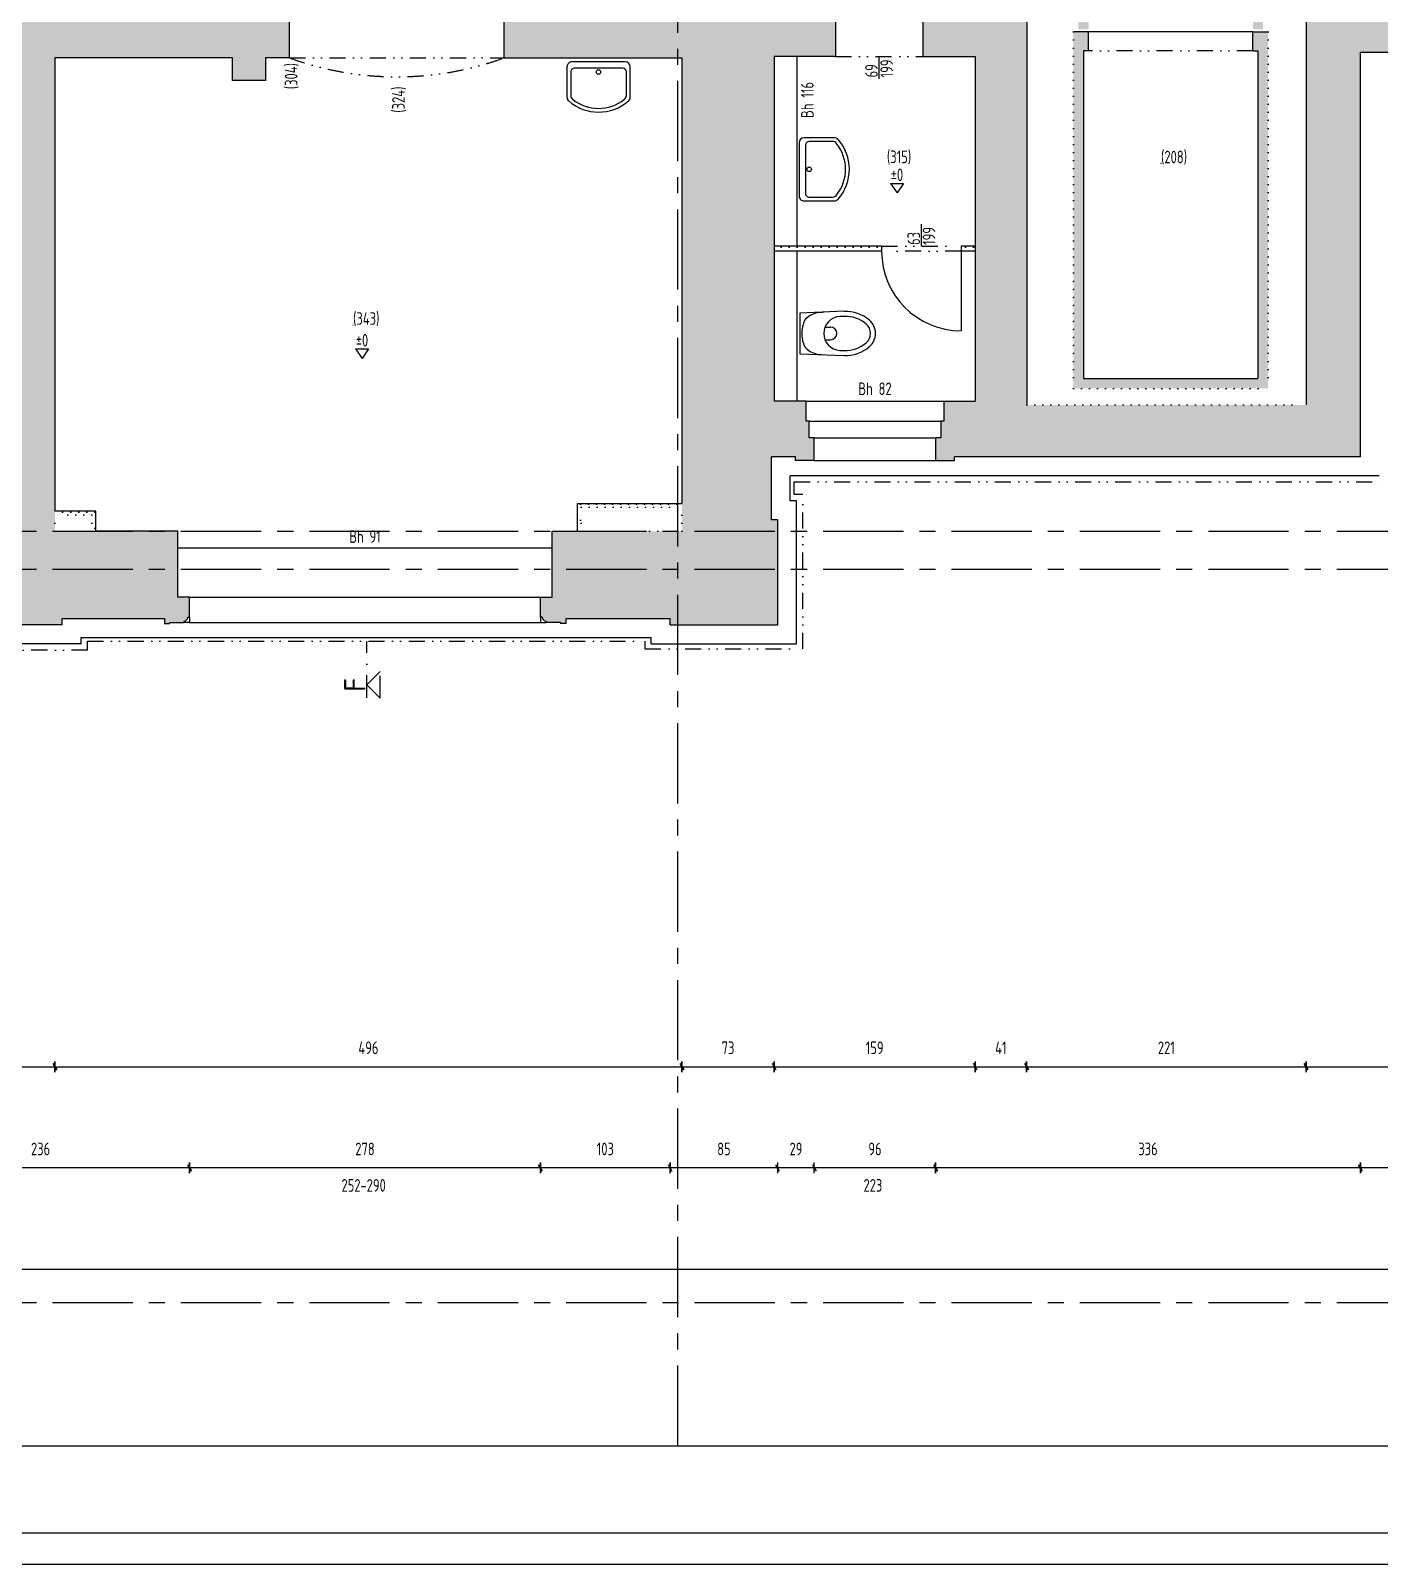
# Model space of a CAD drawing. Header units: centimetres. Extents: x -147 to 196535, y -264 to 83836.
# Drawn here: x 108070 to 129409, y -264 to 23997 of the extents above; entities that cross this region are included whole.
import ezdxf
from ezdxf.enums import TextEntityAlignment as Align

# ---------------------------------------------------------------- set-up
doc = ezdxf.new("R2010")
doc.units = ezdxf.units.CM
doc.header["$LTSCALE"] = 20
doc.header["$PDMODE"] = 2
for name, pattern in [('GETRENNT', [31.75, 12.7, -6.35, 0, -6.35, 0, -6.35]), ('MITTE', [50.8, 31.75, -6.35, 6.35, -6.35]), ('PUNKT', [6.35, 0, -6.35]), ('STRICHPUNKTX2', [50.8, 25.4, -12.7, 0, -12.7])]:
    doc.linetypes.add(name, pattern=pattern)
for name, color, linetype in [('Bemassung', 134, 'Continuous'), ('VBW.Abgelotet', 6, 'GETRENNT'), ('VBW.AbgelotetUmgeklappt', 252, 'GETRENNT'), ('VBW.Achsen', 244, 'MITTE'), ('VBW.Ansicht', 3, 'Continuous'), ('VBW.HoeheAbsolut', 142, 'Continuous'), ('VBW.HoeheRelativ', 2, 'Continuous'), ('VBW.LAYOUT', 3, 'Continuous'), ('VBW.Sanitaer', 4, 'Continuous'), ('VBW.Schnitt', 7, 'Continuous'), ('VBW.SchnittTrockenbau', 42, 'Continuous'), ('VBW.Schraffur', 9, 'Continuous'), ('VBW.Text', 84, 'Continuous'), ('VBW.Tuer', 4, 'Continuous'), ('VBW.Verlauf', 2, 'PUNKT'), ('VBW.Vertikalschnittlinie', 12, 'STRICHPUNKTX2')]:
    doc.layers.add(name, color=color, linetype=linetype)
doc.styles.add('VBWText', font='isocp.shx', dxfattribs={"width": 0.8})
doc.dimstyles.new('M50BR', dxfattribs={"dimtxt": 10, "dimasz": 0.5, "dimexe": 2, "dimexo": 0, "dimgap": 10, "dimtad": 4, "dimdec": 0, "dimdsep": 46, "dimtxsty": 'VBWText', "dimblk": 'BemVBW', "dimcen": 2, "dimse1": 1, "dimse2": 1, "dimclrd": 134, "dimclre": 40, "dimclrt": 134, "dimadec": 0, "dimazin": 0, "dimtfac": 1.428571, "dimtdec": 0, "dimtix": 1, "dimtmove": 2, "dimatfit": 3, "dimldrblk": 'NONE', "dimfxl": 1, "dimtvp": 1.428571, "dimtolj": 1, "dimarcsym": 0})
pattern_1 = [(360, (-7744151.96, 15768824.58), (63.4999998, 126.9999996), [0, -126.9999996])]

# ---------------------------------------------------------------- blocks, each defined once
blk = doc.blocks.new('Waschbecken')
for p, q in [((-25, 8), (-25, -15.9)), ((-22, 6.6), (-22, -11.9)), ((22, -11.9), (22, 6.6)), ((25, -15.9), (25, 8)), ((-21, -19.9), (21, -19.9)), ((-19, -14.9), (19, -14.9))]:
    blk.add_line(p, q)
blk.add_circle((0, -11.9), 1.81)
for centre, radius, start, end in [((0, -15.9), 35.8, 48.6972, 131.3028), ((0, -15.9), 32.8, 51.3438, 128.6562), ((-21, 8), 4, 131.3028, 180), ((-18, 6.6), 4, 128.6562, 180), ((18, 6.6), 4, 0, 51.3438), ((21, 8), 4, 0, 48.6972), ((-19, -11.9), 3, 180, 270), ((19, -11.9), 3, 270, 0), ((-21, -15.9), 4, 180, 270), ((21, -15.9), 4, 270, 0)]:
    blk.add_arc(centre, radius, start, end)
blk = doc.blocks.new('Toilette')
for p, q in [((5.1, 17.5), (-30, 16)), ((-30, 16), (-30, -16)), ((5.3, 13.5), (1.9, 13.4)), ((-10, 5), (-5.6, 5)), ((-10, -5), (-5.6, -5)), ((-30, -16), (5.1, -17.5)), ((1.9, -13.4), (5.3, -13.5))]:
    blk.add_line(p, q)
for centre, radius, start, end in [((-17, 4.7), 10.6, 121.2231, 167.0871), ((-11.6, -4.2), 20.9, 89.852, 121.2227), ((2.4, 0), 13.4, 92.3533, 267.6466), ((6.3, -11.3), 28.8, 48.9445, 92.354), ((6.3, -11.3), 24.8, 48.9445, 92.354), ((-1.3, -0.1), 27, 164.6634, 195.0176), ((-5.6, 0), 5, 270, 90), ((16.2, 0), 9.84, 311.0552, 48.9448), ((16.2, 0), 13.8, 311.0553, 48.9447), ((-17, -4.7), 10.6, 192.9135, 238.7065), ((6.3, 11.3), 28.8, 267.646, 311.0555), ((6.3, 11.3), 24.8, 267.646, 311.0555), ((-11.7, 4), 20.8, 238.707, 270.2997)]:
    blk.add_arc(centre, radius, start, end)
blk = doc.blocks.new('BemVBW')
at = {"layer": 'Bemassung'}
for p, q in [((2.8, -4.9), (-2.8, 4.9)), ((-1.1, 0), (1.1, 0))]:
    blk.add_line(p, q, dxfattribs=at)
at = {"layer": 'Bemassung', "color": 4}
blk.add_line((0, 8.5), (0, -8.5), dxfattribs=at)
blk = doc.blocks.new('*D385')
at = {"layer": 'Bemassung', "color": 134, "lineweight": -2, "transparency": 16777216}
blk.add_line((50737, 4407), (143539, 4407), dxfattribs=at)
at = {"layer": 'Defpoints', "color": 0, "transparency": 16777216}
for p in [(50727, 23595), (143549, 23617), (143549, 4407)]:
    blk.add_point(p, dxfattribs=at)
at = {"layer": 'Bemassung', "color": 134, "lineweight": -2, "transparency": 16777216, "xscale": 9.999999971459891, "yscale": 9.999999971459891, "zscale": 9.999999971459891, "rotation": 180}
blk.add_blockref('BemVBW', (50727, 4407), dxfattribs=at)
at = {"layer": 'Bemassung', "color": 134, "lineweight": -2, "transparency": 16777216, "xscale": 9.999999971459891, "yscale": 9.999999971459891, "zscale": 9.999999971459891}
blk.add_blockref('BemVBW', (143549, 4407), dxfattribs=at)
at = {"layer": 'Bemassung', "color": 134, "transparency": 16777216, "insert": (97138, 4707), "char_height": 200, "attachment_point": 5, "style": 'VBWText'}
blk.add_mtext('\\A1;4641', dxfattribs=at)
blk = doc.blocks.new('_None')
blk = doc.blocks.new('*D407')
at = {"layer": 'Bemassung', "color": 134, "lineweight": -2, "transparency": 16777216}
blk.add_line((118384, 7607), (119824, 7607), dxfattribs=at)
at = {"layer": 'Defpoints', "color": 0, "transparency": 16777216}
for p in [(119834, 18138), (118374, 16077), (119834, 7607)]:
    blk.add_point(p, dxfattribs=at)
at = {"layer": 'Bemassung', "color": 134, "lineweight": -2, "transparency": 16777216, "xscale": 9.999999971459891, "yscale": 9.999999971459891, "zscale": 9.999999971459891, "rotation": 180}
blk.add_blockref('BemVBW', (118374, 7607), dxfattribs=at)
at = {"layer": 'Bemassung', "color": 134, "lineweight": -2, "transparency": 16777216, "xscale": 9.999999971459891, "yscale": 9.999999971459891, "zscale": 9.999999971459891}
blk.add_blockref('BemVBW', (119834, 7607), dxfattribs=at)
at = {"layer": 'Bemassung', "color": 134, "transparency": 16777216, "insert": (119104, 7907), "char_height": 200, "attachment_point": 5, "style": 'VBWText'}
blk.add_mtext('\\A1;73', dxfattribs=at)
blk = doc.blocks.new('*D408')
at = {"layer": 'Bemassung', "color": 134, "lineweight": -2, "transparency": 16777216}
blk.add_line((119844, 7607), (123004, 7607), dxfattribs=at)
at = {"layer": 'Defpoints', "color": 0, "transparency": 16777216}
for p in [(119834, 18138), (123014, 18138), (123014, 7607)]:
    blk.add_point(p, dxfattribs=at)
at = {"layer": 'Bemassung', "color": 134, "lineweight": -2, "transparency": 16777216, "xscale": 9.999999971459891, "yscale": 9.999999971459891, "zscale": 9.999999971459891, "rotation": 180}
blk.add_blockref('BemVBW', (119834, 7607), dxfattribs=at)
at = {"layer": 'Bemassung', "color": 134, "lineweight": -2, "transparency": 16777216, "xscale": 9.999999971459891, "yscale": 9.999999971459891, "zscale": 9.999999971459891}
blk.add_blockref('BemVBW', (123014, 7607), dxfattribs=at)
at = {"layer": 'Bemassung', "color": 134, "transparency": 16777216, "insert": (121424, 7907), "char_height": 200, "attachment_point": 5, "style": 'VBWText'}
blk.add_mtext('\\A1;159', dxfattribs=at)
blk = doc.blocks.new('*D410')
at = {"layer": 'Bemassung', "color": 134, "lineweight": -2, "transparency": 16777216}
blk.add_line((106994, 7607), (108444, 7607), dxfattribs=at)
at = {"layer": 'Defpoints', "color": 0, "transparency": 16777216}
for p in [(106984, 16088), (108454, 16077), (108454, 7607)]:
    blk.add_point(p, dxfattribs=at)
at = {"layer": 'Bemassung', "color": 134, "lineweight": -2, "transparency": 16777216, "xscale": 9.999999971459891, "yscale": 9.999999971459891, "zscale": 9.999999971459891, "rotation": 180}
blk.add_blockref('BemVBW', (106984, 7607), dxfattribs=at)
at = {"layer": 'Bemassung', "color": 134, "lineweight": -2, "transparency": 16777216, "xscale": 9.999999971459891, "yscale": 9.999999971459891, "zscale": 9.999999971459891}
blk.add_blockref('BemVBW', (108454, 7607), dxfattribs=at)
at = {"layer": 'Bemassung', "color": 134, "transparency": 16777216, "insert": (107719, 7907), "char_height": 200, "attachment_point": 5, "style": 'VBWText'}
blk.add_mtext('\\A1;73', dxfattribs=at)
blk = doc.blocks.new('*D412')
at = {"layer": 'Bemassung', "color": 134, "lineweight": -2, "transparency": 16777216}
blk.add_line((128259, 7607), (143539, 7607), dxfattribs=at)
at = {"layer": 'Defpoints', "color": 0, "transparency": 16777216}
for p in [(143549, 23617), (128249, 18077), (143549, 7607)]:
    blk.add_point(p, dxfattribs=at)
at = {"layer": 'Bemassung', "color": 134, "lineweight": -2, "transparency": 16777216, "xscale": 9.999999971459891, "yscale": 9.999999971459891, "zscale": 9.999999971459891, "rotation": 180}
blk.add_blockref('BemVBW', (128249, 7607), dxfattribs=at)
at = {"layer": 'Bemassung', "color": 134, "lineweight": -2, "transparency": 16777216, "xscale": 9.999999971459891, "yscale": 9.999999971459891, "zscale": 9.999999971459891}
blk.add_blockref('BemVBW', (143549, 7607), dxfattribs=at)
at = {"layer": 'Bemassung', "color": 134, "transparency": 16777216, "insert": (135899, 7907), "char_height": 200, "attachment_point": 5, "style": 'VBWText'}
blk.add_mtext('\\A1;765', dxfattribs=at)
blk = doc.blocks.new('*D414')
at = {"layer": 'Bemassung', "color": 134, "lineweight": -2, "transparency": 16777216}
blk.add_line((108464, 7607), (118364, 7607), dxfattribs=at)
at = {"layer": 'Defpoints', "color": 0, "transparency": 16777216}
for p in [(108454, 16077), (118374, 16077), (118374, 7607)]:
    blk.add_point(p, dxfattribs=at)
at = {"layer": 'Bemassung', "color": 134, "lineweight": -2, "transparency": 16777216, "xscale": 9.999999971459891, "yscale": 9.999999971459891, "zscale": 9.999999971459891, "rotation": 180}
blk.add_blockref('BemVBW', (108454, 7607), dxfattribs=at)
at = {"layer": 'Bemassung', "color": 134, "lineweight": -2, "transparency": 16777216, "xscale": 9.999999971459891, "yscale": 9.999999971459891, "zscale": 9.999999971459891}
blk.add_blockref('BemVBW', (118374, 7607), dxfattribs=at)
at = {"layer": 'Bemassung', "color": 134, "transparency": 16777216, "insert": (113414, 7907), "char_height": 200, "attachment_point": 5, "style": 'VBWText'}
blk.add_mtext('\\A1;496', dxfattribs=at)
blk = doc.blocks.new('*D416')
at = {"layer": 'Bemassung', "color": 134, "lineweight": -2, "transparency": 16777216}
blk.add_line((135839, 6007), (129119, 6007), dxfattribs=at)
at = {"layer": 'Defpoints', "color": 0, "transparency": 16777216}
for p in [(135849, 23957), (129109, 17258), (129109, 6007)]:
    blk.add_point(p, dxfattribs=at)
at = {"layer": 'Bemassung', "color": 134, "lineweight": -2, "transparency": 16777216, "xscale": 9.999999971459891, "yscale": 9.999999971459891, "zscale": 9.999999971459891, "rotation": 180}
blk.add_blockref('BemVBW', (129109, 6007), dxfattribs=at)
at = {"layer": 'Bemassung', "color": 134, "lineweight": -2, "transparency": 16777216, "xscale": 9.999999971459891, "yscale": 9.999999971459891, "zscale": 9.999999971459891}
blk.add_blockref('BemVBW', (135849, 6007), dxfattribs=at)
at = {"layer": 'Bemassung', "color": 134, "transparency": 16777216, "insert": (132479, 6307), "char_height": 200, "attachment_point": 5, "style": 'VBWText'}
blk.add_mtext('\\A1;337', dxfattribs=at)
blk = doc.blocks.new('*D417')
at = {"layer": 'Bemassung', "color": 134, "lineweight": -2, "transparency": 16777216}
blk.add_line((123024, 7607), (123819, 7607), dxfattribs=at)
at = {"layer": 'Defpoints', "color": 0, "transparency": 16777216}
for p in [(123014, 18138), (123829, 18077), (123829, 7607)]:
    blk.add_point(p, dxfattribs=at)
at = {"layer": 'Bemassung', "color": 134, "lineweight": -2, "transparency": 16777216, "xscale": 9.999999971459891, "yscale": 9.999999971459891, "zscale": 9.999999971459891, "rotation": 180}
blk.add_blockref('BemVBW', (123014, 7607), dxfattribs=at)
at = {"layer": 'Bemassung', "color": 134, "lineweight": -2, "transparency": 16777216, "xscale": 9.999999971459891, "yscale": 9.999999971459891, "zscale": 9.999999971459891}
blk.add_blockref('BemVBW', (123829, 7607), dxfattribs=at)
at = {"layer": 'Bemassung', "color": 134, "transparency": 16777216, "insert": (123421, 7907), "char_height": 200, "attachment_point": 5, "style": 'VBWText'}
blk.add_mtext('\\A1;41', dxfattribs=at)
blk = doc.blocks.new('*D418')
at = {"layer": 'Bemassung', "color": 134, "lineweight": -2, "transparency": 16777216}
blk.add_line((123839, 7607), (128239, 7607), dxfattribs=at)
at = {"layer": 'Defpoints', "color": 0, "transparency": 16777216}
for p in [(123829, 18077), (128249, 18077), (128249, 7607)]:
    blk.add_point(p, dxfattribs=at)
at = {"layer": 'Bemassung', "color": 134, "lineweight": -2, "transparency": 16777216, "xscale": 9.999999971459891, "yscale": 9.999999971459891, "zscale": 9.999999971459891, "rotation": 180}
blk.add_blockref('BemVBW', (123829, 7607), dxfattribs=at)
at = {"layer": 'Bemassung', "color": 134, "lineweight": -2, "transparency": 16777216, "xscale": 9.999999971459891, "yscale": 9.999999971459891, "zscale": 9.999999971459891}
blk.add_blockref('BemVBW', (128249, 7607), dxfattribs=at)
at = {"layer": 'Bemassung', "color": 134, "transparency": 16777216, "insert": (126039, 7907), "char_height": 200, "attachment_point": 5, "style": 'VBWText'}
blk.add_mtext('\\A1;221', dxfattribs=at)
blk = doc.blocks.new('*D419')
at = {"layer": 'Bemassung', "color": 134, "lineweight": -2, "transparency": 16777216}
blk.add_line((118179, 6007), (116145, 6007), dxfattribs=at)
at = {"layer": 'Defpoints', "color": 0, "transparency": 16777216}
for p in [(116135, 14717), (118189, 14597), (116135, 6007)]:
    blk.add_point(p, dxfattribs=at)
at = {"layer": 'Bemassung', "color": 134, "lineweight": -2, "transparency": 16777216, "xscale": 9.999999971459891, "yscale": 9.999999971459891, "zscale": 9.999999971459891, "rotation": 180}
blk.add_blockref('BemVBW', (116135, 6007), dxfattribs=at)
at = {"layer": 'Bemassung', "color": 134, "lineweight": -2, "transparency": 16777216, "xscale": 9.999999971459891, "yscale": 9.999999971459891, "zscale": 9.999999971459891}
blk.add_blockref('BemVBW', (118189, 6007), dxfattribs=at)
at = {"layer": 'Bemassung', "color": 134, "transparency": 16777216, "insert": (117162, 6307), "char_height": 200, "attachment_point": 5, "style": 'VBWText'}
blk.add_mtext('\\A1;103', dxfattribs=at)
blk = doc.blocks.new('*D420')
at = {"layer": 'Bemassung', "color": 134, "lineweight": -2, "transparency": 16777216}
blk.add_line((129099, 6007), (122399, 6007), dxfattribs=at)
at = {"layer": 'Defpoints', "color": 0, "transparency": 16777216}
for p in [(129109, 17258), (122389, 17198), (122389, 6007)]:
    blk.add_point(p, dxfattribs=at)
at = {"layer": 'Bemassung', "color": 134, "lineweight": -2, "transparency": 16777216, "xscale": 9.999999971459891, "yscale": 9.999999971459891, "zscale": 9.999999971459891, "rotation": 180}
blk.add_blockref('BemVBW', (122389, 6007), dxfattribs=at)
at = {"layer": 'Bemassung', "color": 134, "lineweight": -2, "transparency": 16777216, "xscale": 9.999999971459891, "yscale": 9.999999971459891, "zscale": 9.999999971459891}
blk.add_blockref('BemVBW', (129109, 6007), dxfattribs=at)
at = {"layer": 'Bemassung', "color": 134, "transparency": 16777216, "insert": (125749, 6307), "char_height": 200, "attachment_point": 5, "style": 'VBWText'}
blk.add_mtext('\\A1;336', dxfattribs=at)
blk = doc.blocks.new('*D421')
at = {"layer": 'Bemassung', "color": 134, "lineweight": -2, "transparency": 16777216}
blk.add_line((119879, 6007), (118199, 6007), dxfattribs=at)
at = {"layer": 'Defpoints', "color": 0, "transparency": 16777216}
for p in [(118189, 14597), (119889, 14597), (118189, 6007)]:
    blk.add_point(p, dxfattribs=at)
at = {"layer": 'Bemassung', "color": 134, "lineweight": -2, "transparency": 16777216, "xscale": 9.999999971459891, "yscale": 9.999999971459891, "zscale": 9.999999971459891, "rotation": 180}
blk.add_blockref('BemVBW', (118189, 6007), dxfattribs=at)
at = {"layer": 'Bemassung', "color": 134, "lineweight": -2, "transparency": 16777216, "xscale": 9.999999971459891, "yscale": 9.999999971459891, "zscale": 9.999999971459891}
blk.add_blockref('BemVBW', (119889, 6007), dxfattribs=at)
at = {"layer": 'Bemassung', "color": 134, "transparency": 16777216, "insert": (119039, 6307), "char_height": 200, "attachment_point": 5, "style": 'VBWText'}
blk.add_mtext('\\A1;85', dxfattribs=at)
blk = doc.blocks.new('*D422')
at = {"layer": 'Bemassung', "color": 134, "lineweight": -2, "transparency": 16777216}
blk.add_line((122379, 6007), (120479, 6007), dxfattribs=at)
at = {"layer": 'Defpoints', "color": 0, "transparency": 16777216}
for p in [(120469, 17198), (122389, 17198), (120469, 6007)]:
    blk.add_point(p, dxfattribs=at)
at = {"layer": 'Bemassung', "color": 134, "lineweight": -2, "transparency": 16777216, "xscale": 9.999999971459891, "yscale": 9.999999971459891, "zscale": 9.999999971459891, "rotation": 180}
blk.add_blockref('BemVBW', (120469, 6007), dxfattribs=at)
at = {"layer": 'Bemassung', "color": 134, "lineweight": -2, "transparency": 16777216, "xscale": 9.999999971459891, "yscale": 9.999999971459891, "zscale": 9.999999971459891}
blk.add_blockref('BemVBW', (122389, 6007), dxfattribs=at)
at = {"layer": 'Bemassung', "color": 134, "transparency": 16777216, "insert": (121429, 6307), "char_height": 200, "attachment_point": 5, "style": 'VBWText'}
blk.add_mtext('\\A1;96', dxfattribs=at)
blk = doc.blocks.new('*D424')
at = {"layer": 'Bemassung', "color": 134, "lineweight": -2, "transparency": 16777216}
blk.add_line((116125, 6007), (110595, 6007), dxfattribs=at)
at = {"layer": 'Defpoints', "color": 0, "transparency": 16777216}
for p in [(110585, 14877), (116135, 14717), (110585, 6007)]:
    blk.add_point(p, dxfattribs=at)
at = {"layer": 'Bemassung', "color": 134, "lineweight": -2, "transparency": 16777216, "xscale": 9.999999971459891, "yscale": 9.999999971459891, "zscale": 9.999999971459891, "rotation": 180}
blk.add_blockref('BemVBW', (110585, 6007), dxfattribs=at)
at = {"layer": 'Bemassung', "color": 134, "lineweight": -2, "transparency": 16777216, "xscale": 9.999999971459891, "yscale": 9.999999971459891, "zscale": 9.999999971459891}
blk.add_blockref('BemVBW', (116135, 6007), dxfattribs=at)
at = {"layer": 'Bemassung', "color": 134, "transparency": 16777216, "insert": (113360, 6307), "char_height": 200, "attachment_point": 5, "style": 'VBWText'}
blk.add_mtext('\\A1;278', dxfattribs=at)
blk = doc.blocks.new('*D425')
at = {"layer": 'Bemassung', "color": 134, "lineweight": -2, "transparency": 16777216}
for p, q in [((119879, 6007), (119869, 6007)), ((120469, 6007), (119889, 6007)), ((120479, 6007), (120489, 6007))]:
    blk.add_line(p, q, dxfattribs=at)
at = {"layer": 'Defpoints', "color": 0, "transparency": 16777216}
for p in [(120469, 17198), (119889, 14597), (119889, 6007)]:
    blk.add_point(p, dxfattribs=at)
at = {"layer": 'Bemassung', "color": 134, "lineweight": -2, "transparency": 16777216, "xscale": 9.999999971459891, "yscale": 9.999999971459891, "zscale": 9.999999971459891}
blk.add_blockref('BemVBW', (119889, 6007), dxfattribs=at)
at = {"layer": 'Bemassung', "color": 134, "lineweight": -2, "transparency": 16777216, "xscale": 9.999999971459891, "yscale": 9.999999971459891, "zscale": 9.999999971459891, "rotation": 180}
blk.add_blockref('BemVBW', (120469, 6007), dxfattribs=at)
at = {"layer": 'Bemassung', "color": 134, "transparency": 16777216, "insert": (120179, 6307), "char_height": 200, "attachment_point": 5, "style": 'VBWText'}
blk.add_mtext('\\A1;29', dxfattribs=at)
blk = doc.blocks.new('*D430')
at = {"layer": 'Bemassung', "color": 134, "lineweight": -2, "transparency": 16777216}
blk.add_line((110575, 6007), (105879, 6007), dxfattribs=at)
at = {"layer": 'Defpoints', "color": 0, "transparency": 16777216}
for p in [(105869, 14817), (110585, 14877), (105869, 6007)]:
    blk.add_point(p, dxfattribs=at)
at = {"layer": 'Bemassung', "color": 134, "lineweight": -2, "transparency": 16777216, "xscale": 9.999999971459891, "yscale": 9.999999971459891, "zscale": 9.999999971459891, "rotation": 180}
blk.add_blockref('BemVBW', (105869, 6007), dxfattribs=at)
at = {"layer": 'Bemassung', "color": 134, "lineweight": -2, "transparency": 16777216, "xscale": 9.999999971459891, "yscale": 9.999999971459891, "zscale": 9.999999971459891}
blk.add_blockref('BemVBW', (110585, 6007), dxfattribs=at)
at = {"layer": 'Bemassung', "color": 134, "transparency": 16777216, "insert": (108227, 6307), "char_height": 200, "attachment_point": 5, "style": 'VBWText'}
blk.add_mtext('\\A1;236', dxfattribs=at)
blk = doc.blocks.new('HoeKote')
for p, q in [((-1.01, 1.5), (1.01, 1.5)), ((-1.01, 1.5), (0, 0)), ((1.01, 1.5), (0, 0))]:
    blk.add_line(p, q)
at = {"style": 'VBWText', "width": 0.8}
blk.add_attdef('HOEHE', text='', height=2, rotation=0.1, dxfattribs=at).set_placement((0, 2.86), align=Align.MIDDLE)

msp = doc.modelspace()

# ---------------------------------------------------------------- hatches: boundary and pattern name
at = {"layer": 'VBW.Schraffur'}
h = msp.add_hatch(color=256, dxfattribs=at)
h.dxf.hatch_style = 1
h.paths.add_polyline_path([(108569.2, 14597.3), (108569.2, 14697.3), (110184.9, 14697.3), (110184.9, 14617.3), (110264.9, 14617.3), (110264.9, 14637.3), (110494.9, 14637.3), (110494.9, 14657.3, 0.4142136), (110554.9, 14717.3), (110584.9, 14717.3), (110584.9, 15037.3), (110399.9, 15037.3), (110399.9, 16077.3), (109099.9, 16077.3), (108453.6, 16077.3), (108453.6, 16397.3), (108453.6, 23567.7), (111263.6, 23567.7), (111263.6, 23207.7), (111783.6, 23207.7), (111783.6, 23567.7), (112163.6, 23567.7), (112163.6, 24827.7), (112423.6, 24827.7), (112423.6, 25167.7), (108323.6, 25167.7), (108323.6, 25467.7), (108243.6, 25467.7), (108243.6, 26607.7), (107903.6, 26607.7), (107903.6, 25447.7), (107303.6, 25447.7), (107303.6, 25167.7), (106163.6, 25167.7), (106163.6, 24867.7), (106723.6, 24867.7), (106723.6, 24167.7), (106983.6, 24167.7), (106983.6, 21347.7), (107823.6, 21347.7), (107823.6, 18487.7), (106983.6, 18487.7), (106983.6, 16097.3), (106009.2, 16097.3), (106009.2, 15357.3), (105929.2, 15357.3), (105929.2, 14997.3), (105869.2, 14997.3), (105869.2, 14637.3), (106169.2, 14637.3), (106169.2, 14697.3), (106809.2, 14697.3), (106809.2, 14597.3)])
h = msp.add_hatch(color=256, dxfattribs=at)
h.dxf.hatch_style = 1
h.paths.add_polyline_path([(120803.6, 23587.7), (120803.6, 25147.7), (120263.6, 25147.7), (120263.6, 25447.7), (119303.6, 25447.7), (119303.6, 25167.7), (115303.6, 25167.7), (115303.6, 24827.7), (115563.6, 24827.7), (115563.6, 23567.7), (118373.6, 23567.7), (118373.6, 16517.3), (118373.6, 16077.3), (116719.9, 16077.3), (116319.9, 16077.3), (116319.9, 15037.3), (116135, 15037.3), (116135, 14717.3), (116165, 14717.3, 0.4142136), (116225, 14657.3), (116225, 14637.3), (116455, 14637.3), (116455, 14617.3), (116535, 14617.3), (116535, 14697.3), (118189.2, 14697.3), (118189.2, 14597.3), (119889.2, 14597.3), (119889.2, 16257.3), (119789.2, 16257.3), (119789.2, 17257.6), (120169.2, 17257.6), (120169.2, 17197.6), (120469.2, 17197.6), (120469.2, 17557.6), (120389.2, 17557.6), (120389.2, 17817.6), (120339.2, 17817.6), (120339.2, 18137.6), (119833.6, 18137.6), (119833.6, 23587.7)])
h = msp.add_hatch(color=256, dxfattribs=at)
h.dxf.hatch_style = 1
h.paths.add_polyline_path([(128249.2, 24237.3), (128249.2, 18077.3), (123829.2, 18077.3), (123829.2, 24237.3), (124649.2, 24237.3), (124649.2, 24017.3), (124809.2, 24017.3), (124809.2, 24237.3), (124809.2, 24307.7), (124563.6, 24307.7), (124563.6, 25147.7), (122183.6, 25147.7), (122183.6, 23587.7), (123013.6, 23587.7), (123013.6, 18137.6), (122519.2, 18137.6), (122519.2, 17817.6), (122469.2, 17817.6), (122469.2, 17557.6), (122389.2, 17557.6), (122389.2, 17197.6), (122689.2, 17197.6), (122689.2, 17257.6), (129109.2, 17257.6), (129109.2, 23657.3), (130769.2, 23657.3), (130769.2, 23557.3), (132469.2, 23557.3), (132469.2, 23657.3), (135449.2, 23657.3), (135449.2, 23597.3), (135529.2, 23597.3), (135529.2, 23617.3), (135759.2, 23617.3), (135759.2, 23637.3, 0.4142136), (135819.2, 23697.3), (135849.2, 23697.3), (135849.2, 23957.3), (135603.6, 23957.3), (135603.6, 25187.7), (132123.6, 25187.7), (132123.6, 25427.7), (131123.6, 25427.7), (131123.6, 25147.7), (127643.6, 25147.7), (127643.6, 24307.7), (127409.2, 24307.7), (127409.2, 24017.3), (127569.2, 24017.3), (127569.2, 24237.3)])
h = msp.add_hatch(color=256, dxfattribs=at)
h.dxf.hatch_style = 1
h.paths.add_polyline_path([(127649.2, 23977.3), (127409.2, 23977.3), (127409.2, 23677.3), (127489.2, 23677.3), (127489.2, 18497.3), (124729.2, 18497.3), (124729.2, 23677.3), (124809.2, 23677.3), (124809.2, 23977.3), (124569.2, 23977.3), (124569.2, 18337.3), (127649.2, 18337.3)])
h = msp.add_hatch(dxfattribs=at)
h.set_pattern_fill('DOTS', color=42, scale=4, angle=-151.71788)
h.set_pattern_definition(pattern_1)
h.paths.add_polyline_path([(121533.6, 20587.7), (119833.6, 20587.7), (119833.6, 20507.7), (121533.6, 20507.7)])
h.paths.add_polyline_path([(123013.6, 20587.7), (122793.6, 20587.7), (122793.6, 20507.7), (123013.6, 20507.7)])
h = msp.add_hatch(dxfattribs=at)
h.set_pattern_fill('DOTS', color=42, scale=4, angle=-151.71788)
h.set_pattern_definition(pattern_1)
h.paths.add_polyline_path([(118373.6, 16517.3), (116719.9, 16517.3), (116719.9, 16077.3), (116779.9, 16077.3), (116779.9, 16457.3), (118373.6, 16457.3)])
h = msp.add_hatch(dxfattribs=at)
h.set_pattern_fill('DOTS', color=42, scale=4, angle=-151.71788)
h.set_pattern_definition(pattern_1)
h.paths.add_polyline_path([(109099.9, 16397.3), (108453.6, 16397.3), (108453.6, 16337.3), (109039.9, 16337.3), (109039.9, 16077.3), (109099.9, 16077.3)])

# ---------------------------------------------------------------- linework, layer by layer
at = {"layer": 'Defpoints', "color": 10, "linetype": 'Continuous'}
msp.add_lwpolyline([(3926.2, 1612.9), (189606, 1612.9), (189606, 82504.8), (3926.2, 82504.8)], close=True, dxfattribs=at)
at = {"layer": 'VBW.Abgelotet'}
for p, q in [((112163.6, 23567.7), (115563.6, 23567.7)), ((120803.6, 23587.7), (122183.6, 23587.7)), ((127409.2, 23677.3), (124809.2, 23677.3)), ((121533.6, 20587.7), (122793.6, 20587.7)), ((122793.6, 20507.7), (121533.6, 20507.7)), ((120149.2, 16657.3), (120149.2, 16857.6)), ((120149.2, 16857.6), (129509.2, 16857.6)), ((120289.2, 16657.3), (120149.2, 16657.3)), ((120289.2, 14217.3), (120289.2, 16657.3)), ((108969.2, 14197.3), (108969.2, 14337.3)), ((108969.2, 14337.3), (117789.2, 14337.3)), ((117789.2, 14337.3), (117789.2, 14217.3)), ((108969.2, 14197.3), (106409.2, 14197.3)), ((117789.2, 14217.3), (120289.2, 14217.3))]:
    msp.add_line(p, q, dxfattribs=at)
at = {"layer": 'VBW.AbgelotetUmgeklappt'}
msp.add_arc((113863.6, 28234.4), 4966.7, 249.98404, 290.01596, dxfattribs=at)
at = {"layer": 'VBW.Achsen', "ltscale": 2}
for p, q in [((118312.1, 1612.9), (118312.1, 55784.5)), ((140165.9, 16074.8), (53672.7, 16074.8)), ((140165.9, 15474.8), (53672.7, 15474.8)), ((140165.9, 3874.8), (53672.7, 3874.8))]:
    msp.add_line(p, q, dxfattribs=at)
at = {"layer": 'VBW.Ansicht'}
for p, q in [((127409.2, 23977.3), (124809.2, 23977.3)), ((120193.6, 23587.7), (120193.6, 20587.7)), ((120193.6, 20507.7), (120193.6, 18137.6)), ((120339.2, 18137.6), (122519.2, 18137.6)), ((120389.2, 17817.6), (122469.2, 17817.6)), ((120469.2, 17557.6), (122389.2, 17557.6)), ((120469.2, 17197.6), (122389.2, 17197.6)), ((120089.2, 16557.3), (120089.2, 16957.6)), ((129409.2, 16957.6), (120089.2, 16957.6)), ((120189.2, 16557.3), (120089.2, 16557.3)), ((120189.2, 14297.3), (120189.2, 16557.3)), ((110399.9, 15817.3), (116319.9, 15817.3)), ((110584.9, 15037.3), (116135, 15037.3)), ((110584.9, 14637.3), (110494.9, 14637.3)), ((110584.9, 14717.3), (110584.9, 14637.3)), ((110584.9, 14637.3), (116135, 14637.3)), ((116135, 14717.3), (116135, 14637.3)), ((116135, 14637.3), (116225, 14637.3)), ((108869.2, 14297.3), (108869.2, 14397.3)), ((108869.2, 14397.3), (117889.2, 14397.3, 0)), ((117889.2, 14297.3), (117889.2, 14397.3, 0)), ((108869.2, 14297.3), (106509.2, 14297.3)), ((117889.2, 14297.3), (120189.2, 14297.3))]:
    msp.add_line(p, q, dxfattribs=at)
at = {"layer": 'VBW.HoeheRelativ'}
for p in [(121617.4, 21901.2), (125954.8, 21898.9), (113170.5, 19343.3)]:
    msp.add_point(p, dxfattribs=at)
at = {"layer": 'VBW.LAYOUT'}
msp.add_line((2353.1, 235.9), (196035.4, 235.9), dxfattribs=at)
at = {"layer": 'VBW.LAYOUT', "color": 4}
msp.add_line((-146.9, -264.1), (196535.4, -264.1), dxfattribs=at)
at = {"layer": 'VBW.Schnitt'}
for p, q in [((120803.6, 25147.7), (120803.6, 23587.7)), ((122183.6, 25147.7), (122183.6, 23587.7)), ((112163.6, 23567.7), (112163.6, 24827.7)), ((115563.6, 23567.7), (115563.6, 24827.7)), ((123829.2, 24237.3), (123829.2, 18077.3)), ((128249.2, 24237.3), (128249.2, 18077.3)), ((124809.2, 23977.3), (124569.2, 23977.3)), ((124809.2, 23677.3), (124809.2, 23977.3)), ((127409.2, 23677.3), (127409.2, 23977.3)), ((127409.2, 23977.3), (127649.2, 23977.3)), ((111263.6, 23567.7), (108453.6, 23567.7)), ((108453.6, 23567.7), (108453.6, 16397.3)), ((112163.6, 23567.7), (111783.6, 23567.7)), ((115563.6, 23567.7), (118373.6, 23567.7)), ((118373.6, 23567.7), (118373.6, 16517.3)), ((120803.6, 23587.7), (119833.6, 23587.7)), ((119833.6, 23587.7), (119833.6, 18137.6)), ((122183.6, 23587.7), (123013.6, 23587.7)), ((123013.6, 23587.7), (123013.6, 18137.6)), ((124809.2, 23677.3), (124729.2, 23677.3)), ((124729.2, 23677.3), (124729.2, 18497.3)), ((127409.2, 23677.3), (127489.2, 23677.3)), ((127489.2, 23677.3), (127489.2, 18497.3)), ((129109.2, 17257.6), (129109.2, 23657.3)), ((129109.2, 23657.3), (130769.2, 23657.3)), ((124729.2, 18497.3), (127489.2, 18497.3)), ((120339.2, 18137.6), (119833.6, 18137.6)), ((120339.2, 17817.6), (120339.2, 18137.6)), ((122519.2, 18137.6), (123013.6, 18137.6)), ((122519.2, 18137.6), (122519.2, 17817.6)), ((120389.2, 17817.6), (120339.2, 17817.6)), ((120389.2, 17557.6), (120389.2, 17817.6)), ((122519.2, 17817.6), (122469.2, 17817.6)), ((122469.2, 17817.6), (122469.2, 17557.6)), ((120469.2, 17557.6), (120389.2, 17557.6)), ((120469.2, 17197.6), (120469.2, 17557.6)), ((122389.2, 17197.6), (122389.2, 17557.6)), ((122469.2, 17557.6), (122389.2, 17557.6)), ((119789.2, 16257.3), (119789.2, 17257.6)), ((120169.2, 17257.6), (119789.2, 17257.6)), ((120169.2, 17197.6), (120169.2, 17257.6)), ((129109.2, 17257.6), (122689.2, 17257.6)), ((122689.2, 17197.6), (122689.2, 17257.6)), ((120469.2, 17197.6), (120169.2, 17197.6)), ((122389.2, 17197.6), (122689.2, 17197.6)), ((119889.2, 16257.3), (119789.2, 16257.3)), ((119889.2, 14597.3), (119889.2, 16257.3)), ((110399.9, 16077.3), (109099.9, 16077.3)), ((110399.9, 15037.3), (110399.9, 16077.3)), ((116319.9, 16077.3), (116719.9, 16077.3)), ((116319.9, 15037.3), (116319.9, 16077.3)), ((110584.9, 15037.3), (110399.9, 15037.3)), ((110584.9, 14717.3), (110584.9, 15037.3)), ((116135, 14717.3), (116135, 15037.3)), ((116135, 15037.3), (116319.9, 15037.3)), ((108569.2, 14597.3), (106809.2, 14597.3)), ((108569.2, 14697.3), (110184.9, 14697.3)), ((108569.2, 14597.3), (108569.2, 14697.3)), ((110184.9, 14697.3), (110184.9, 14617.3)), ((110184.9, 14617.3), (110264.9, 14617.3)), ((110264.9, 14637.3), (110494.9, 14637.3)), ((110264.9, 14637.3), (110264.9, 14617.3)), ((110494.9, 14657.3), (110494.9, 14637.3)), ((110554.9, 14717.3), (110584.9, 14717.3)), ((116165, 14717.3), (116135, 14717.3)), ((116225, 14657.3), (116225, 14637.3)), ((116455, 14637.3), (116225, 14637.3)), ((116455, 14637.3), (116455, 14617.3)), ((116535, 14617.3), (116455, 14617.3)), ((116535, 14697.3), (118189.2, 14697.3)), ((116535, 14697.3), (116535, 14617.3)), ((118189.2, 14597.3), (118189.2, 14697.3)), ((118189.2, 14597.3), (119889.2, 14597.3))]:
    msp.add_line(p, q, dxfattribs=at)
for centre, start, end in [((110494.9, 14717.3), 270, 360), ((116225, 14717.3), 180, 270)]:
    msp.add_arc(centre, 60, start, end, dxfattribs=at)
at = {"layer": 'VBW.SchnittTrockenbau'}
for p, q in [((111263.6, 23207.7), (111263.6, 23567.7)), ((111783.6, 23567.7), (111783.6, 23207.7)), ((111783.6, 23207.7), (111263.6, 23207.7)), ((121533.6, 20587.7), (119833.6, 20587.7)), ((121533.6, 20507.7), (119833.6, 20507.7)), ((121533.6, 20587.7), (121533.6, 20507.7)), ((123013.6, 20587.7), (122793.6, 20587.7)), ((122793.6, 20587.7), (122793.6, 20507.7)), ((123013.6, 20507.7), (122793.6, 20507.7)), ((116719.9, 16077.3), (116719.9, 16517.3)), ((116719.9, 16517.3), (118373.6, 16517.3)), ((109099.9, 16397.3), (108453.6, 16397.3)), ((109099.9, 16077.3), (109099.9, 16397.3))]:
    msp.add_line(p, q, dxfattribs=at)
at = {"layer": 'VBW.Text'}
for p, q in [((121493.6, 23237.7), (121493.6, 23587.7)), ((122163.6, 20587.7), (122163.6, 20937.7))]:
    msp.add_line(p, q, dxfattribs=at)
at = {"layer": 'VBW.Tuer'}
msp.add_line((122793.6, 20507.7), (122793.6, 19247.7), dxfattribs=at)
msp.add_arc((122793.6, 20507.7), 1260, 180, 270, dxfattribs=at)
at = {"layer": 'VBW.Verlauf'}
for p, q in [((124569.2, 23977.3), (124569.2, 18337.3)), ((127649.2, 23977.3), (127649.2, 18337.3)), ((124569.2, 18337.3), (127649.2, 18337.3)), ((123829.2, 18077.3), (128249.2, 18077.3)), ((118373.6, 16077.3), (118373.6, 16517.3)), ((108453.6, 16077.3), (108453.6, 16397.3)), ((109039.9, 16337.3), (108453.6, 16337.3)), ((109039.9, 16077.3), (109039.9, 16337.3)), ((116779.9, 16077.3), (116779.9, 16457.3)), ((116779.9, 16457.3), (118373.6, 16457.3)), ((109099.9, 16077.3), (108453.6, 16077.3)), ((116719.9, 16077.3), (118373.6, 16077.3))]:
    msp.add_line(p, q, dxfattribs=at)
at = {"layer": 'VBW.Vertikalschnittlinie', "ltscale": 0.7}
for p, q in [((113386.7, 13444.8), (113386.7, 14337.3)), ((113386.7, 13647.3), (113597.7, 13858.2)), ((113597.7, 13436.3), (113597.7, 13858.2)), ((113597.7, 13436.3), (113386.7, 13647.3))]:
    msp.add_line(p, q, dxfattribs=at)

# ---------------------------------------------------------------- block references
at = {"layer": 'VBW.HoeheAbsolut', "xscale": 99.99999971459891, "yscale": 99.99999971459891, "zscale": 99.99999971459891, "rotation": 0.2821206841935772}
for p in [(121777.8, 21430.9), (113313.6, 18813.4)]:
    msp.add_blockref('HoeKote', p, dxfattribs=at).add_auto_attribs({'HOEHE': '%%p0'})
at = {"layer": 'VBW.Sanitaer', "xscale": 19.99999994291978, "yscale": 19.99999994291978, "zscale": 19.99999994291978}
for p, rotation in [((117055.1, 23106), 179.9999999990544), ((120625.6, 21804.5), 270.0000000002126)]:
    msp.add_blockref('Waschbecken', p, dxfattribs=dict(at, rotation=rotation))
msp.add_blockref('Toilette', (120837.5, 19207.5), dxfattribs=at)

# ---------------------------------------------------------------- texts
at = {"layer": 'Bemassung', "style": 'VBWText', "width": 0.8}
for s, p in [('252-290', (112987.9, 5630.6)), ('223', (121247.3, 5630.6))]:
    msp.add_text(s, height=200, rotation=0, dxfattribs=at).set_placement(p)
at = {"layer": 'VBW.HoeheRelativ', "style": 'VBWText', "width": 0.8}
for s, rotation, p in [('(304)', 90, (112290.8, 23070.9)), ('(324)', 90, (113988.2, 22699.2)), ('(208)', 0.00177, (125954.8, 21898.9))]:
    msp.add_text(s, height=200, rotation=rotation, dxfattribs=at).set_placement(p)
for s, rotation, p in [('Bh 116', 90, (120358.8, 22901.8)), ('Bh 82', 360, (121429.2, 18331.9))]:
    msp.add_text(s, height=200, rotation=rotation, dxfattribs=at).set_placement(p, align=Align.MIDDLE_CENTER)
for s, p in [('(315)', (121617.4, 21901.2)), ('(343)', (113170.5, 19343.3))]:
    msp.add_text(s, height=200, dxfattribs=at).set_placement(p)
msp.add_text('Bh 91', height=200, dxfattribs=at).set_placement((113359.9, 15994.1), align=Align.MIDDLE_CENTER)
at = {"layer": 'VBW.Text', "style": 'VBWText', "width": 0.8}
for s, p in [('69', (121473.6, 23257.7)), ('199', (121713.6, 23257.7)), ('199', (122383.6, 20607.7)), ('63', (122143.6, 20607.7))]:
    msp.add_text(s, height=200, rotation=90, dxfattribs=at).set_placement(p)
at = {"layer": 'VBW.Vertikalschnittlinie', "ltscale": 0.7, "style": 'VBWText'}
msp.add_text('F', height=337.5, rotation=90, dxfattribs=at).set_placement((113199, 13650.7), align=Align.MIDDLE)

# ---------------------------------------------------------------- dimensions: what is measured, and where the dimension line sits
at = {"layer": 'Bemassung'}
for base, p1, p2, picture, middle in [((129109.2, 6007.1), (135849.2, 23957.3), (129109.2, 17257.6), '*D416', (132479.2, 6307.1)), ((143549.2, 4407.1), (50726.7, 23594.8), (143549.2, 23617.3), '*D385', (97138, 4707.1)), ((143549.2, 7607.1), (128249.2, 18077.3), (143549.2, 23617.3), '*D412', (135899.2, 7907.1)), ((119833.6, 7607.1), (118373.6, 16077.3), (119833.6, 18137.6), '*D407', (119103.6, 7907.1)), ((123013.6, 7607.1), (119833.6, 18137.6), (123013.6, 18137.6), '*D408', (121423.6, 7907.1)), ((123829.2, 7607.1), (123013.6, 18137.6), (123829.2, 18077.3), '*D417', (123421.4, 7907.1)), ((128249.2, 7607.1), (123829.2, 18077.3), (128249.2, 18077.3), '*D418', (126039.2, 7907.1)), ((122389.2, 6007.1), (129109.2, 17257.6), (122389.2, 17197.6), '*D420', (125749.2, 6307.1)), ((119889.2, 6007.1), (120469.2, 17197.6), (119889.2, 14597.3), '*D425', (120179.2, 6307.1)), ((120469.2, 6007.1), (122389.2, 17197.6), (120469.2, 17197.6), '*D422', (121429.2, 6307.1)), ((108453.59352, 7607.12757), (106983.59353, 16087.74575), (108453.59352, 16077.30987), '*D410', (107718.59353, 7907.12757)), ((118373.6, 7607.1), (108453.6, 16077.3), (118373.6, 16077.3), '*D414', (113413.6, 7907.1)), ((105869.2, 6007.1), (110584.9, 14877.3), (105869.2, 14817.3), '*D430', (108227.1, 6307.1)), ((110584.9, 6007.1), (116135, 14717.3), (110584.9, 14877.3), '*D424', (113359.9, 6307.1)), ((116135, 6007.1), (118189.2, 14597.3), (116135, 14717.3), '*D419', (117162.1, 6307.1)), ((118189.2, 6007.1), (119889.2, 14597.3), (118189.2, 14597.3), '*D421', (119039.2, 6307.1))]:
    dim = msp.add_linear_dim(base=base, p1=p1, p2=p2, dimstyle='M50BR', override={"dimscale": 20, "dimlfac": 0.05}, dxfattribs=at)
    dim.commit()
    dim.dimension.update_dxf_attribs({"geometry": picture, "text_midpoint": middle})

doc.saveas('drawing.dxf')
